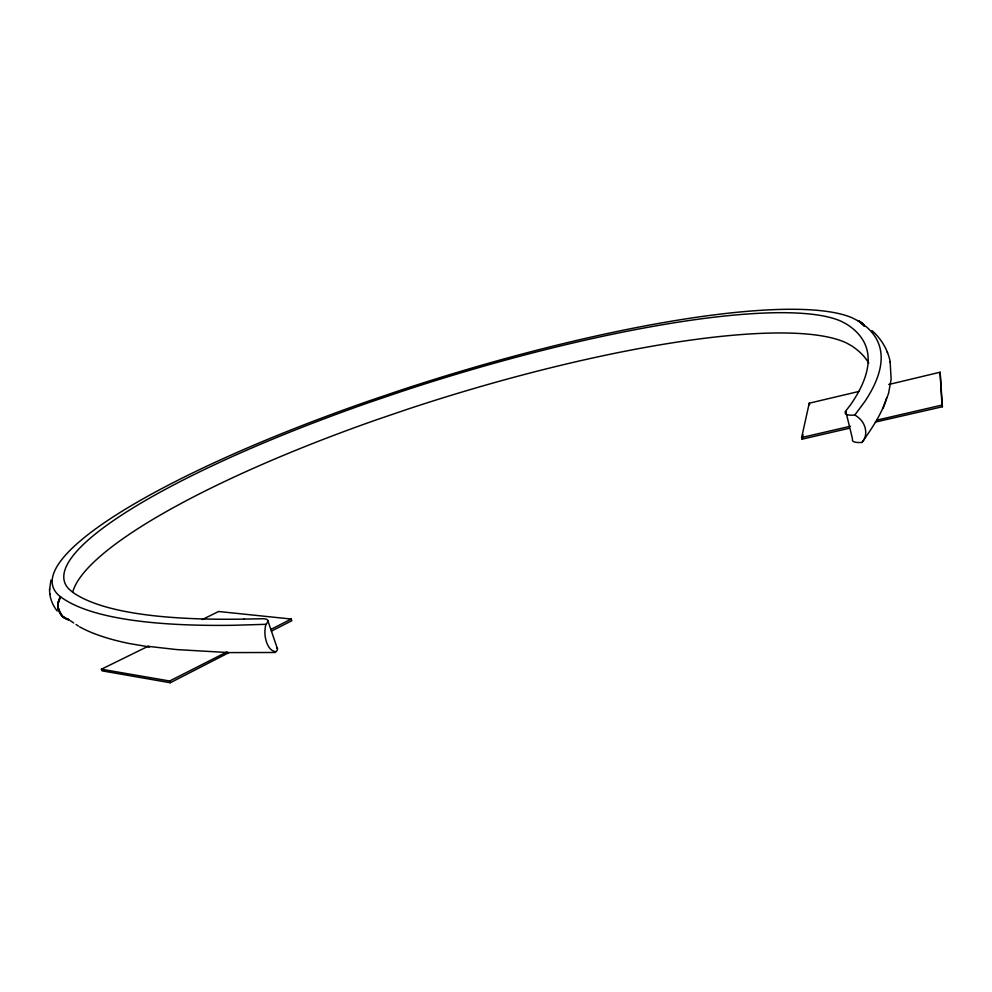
<?xml version="1.0" encoding="UTF-8"?>
<svg xmlns="http://www.w3.org/2000/svg" width="992" height="992" viewBox="0 0 992 992"><rect width="100%" height="100%" fill="white"/><g stroke="black" fill="none" stroke-linecap="round" stroke-linejoin="round"><path stroke-width="1.49" d="M58.429 601.946L60.202 597.258L57.92 604.277L57.995 605.194L58.305 601.846L58.044 606.819L57.883 605.095L57.871 605.914L59.136 611.444L62.918 616.664L69.08 619.901M49.637 589.645L50.914 580.072M58.305 601.846L58.069 603.508L58.206 602.702M244.032 619.107L261.553 618.76A23.262 5.828 -19.4 0 1 266.6 623.522L265.546 625.754A18.997 10.59 82.2 0 0 265.162 628.618C263.835 636.529 267.307 651.496 276.21 651.67A23.176 6.175 -19.6 0 0 276.582 647.516M849.264 428.271L802.082 439.158L803.074 434.67M802.082 439.158L801.635 437.522L809.249 403.198L858.836 391.468M58.912 600.346L59.074 599.49L58.59 601.102M59.148 599.528L60.202 597.258M886.625 397.792C881.69 414.309 871.745 428.47 862.011 442.432L860.386 442.519A22.233 5.444 -14 0 1 852.512 439.369M883.054 408.394L888.596 393.204L891.126 379.279L890.134 361.733M59.855 598.027L59.545 598.808L60.524 596.75A427.254 84.506 -17.3 0 1 369.123 400.892L402.169 389.695A427.267 84.518 -17.3 0 1 852.264 317.862L860.696 322.164L864.429 325.959L859.419 321.371M60.524 596.75L60.648 596.849A854.372 160.332 -15 0 0 233.182 625.295L265.794 624.315M852.438 438.662L845.841 411.531A22.308 5.134 -14.3 0 0 853.17 415.152L854.794 415.053L864.9 401.45A930.707 185.95 -20.2 0 0 866.388 326.864L857.671 320.627M845.296 411.643L850.987 404.166A913.694 182.02 -20.2 0 0 846.3 323.975L841.216 321.296A414.817 81.927 -17.3 0 0 403.36 390.885L371.082 401.81A414.792 81.914 -17.3 0 0 68.56 588.702L72.478 592.112A839.356 157.12 -15 0 0 244.044 619.095M862.011 442.432C868.62 435.19 865.842 423.224 858.427 417.632A17.199 14.347 51 0 0 856.121 415.834L854.794 415.053M228.966 652.6L176.774 649.586L148.031 646.325L101.407 669.216L102.002 670.84L170.264 682.744L228.966 652.6L275.416 652.488M270.804 629.449L291.239 619.033L291.809 620.707L271.386 631.135M101.407 669.216L169.644 681.008L226.994 651.918M202.256 619.554L218.6 611.506L291.239 619.033M888.758 384.499L940.106 372.223L942.4 406.757L875.353 422.084M801.635 437.522L850.293 426.275M876.779 420.162L941.978 405.083L940.106 372.223M148.738 646.821L129.406 643.548A852.041 170.054 -14.8 0 1 79.558 626.808M149.581 646.896L148.031 646.325M66.985 619.219L68.436 619.702L64.778 618.041L68.944 619.802L64.84 618.103L61.653 615.412L58.007 607.538L58.85 610.712M858.799 321.073L860.746 322.202M858.75 321.036L859.543 321.47M59.904 612.944C57.92 609.609 62.967 618.462 65.534 618.512M58.007 607.538L58.206 608.381L57.883 605.095M863.883 325.264L864.367 325.897M58.454 609.224L58.64 609.993L58.206 608.381M70.246 620.67L73.73 622.976M76.062 624.501L78.393 626.039M861.416 322.698L864.305 325.872M860.696 322.164L861.341 322.636M64.046 617.545L63.463 617.111L64.17 617.656M861.292 322.598L861.924 323.107M861.874 323.07L863.933 325.289L862.99 324.148M62.211 615.995L62.856 616.615M61.256 614.928L60.326 613.626L62.335 616.119M871.943 330.547C881.355 338.83 888.088 350.139 890.357 362.526M57.251 611.047C52.204 604.847 49.29 596.911 49.6 588.876M169.644 681.008L170.264 682.744M267.914 620.818L277.462 648.842M887.282 351.999L887.493 352.768M809.249 403.198L809.658 404.724M941.978 405.083L942.4 406.757M57.92 606.732L58.144 607.625M49.873 593.638L49.91 594.419M72.701 592.137A413.676 86.899 -17.3 0 1 376.799 419.69L408.989 408.729A413.701 86.912 -17.3 0 1 846.97 343.22L852.091 346.146A910.036 192.783 -20.4 0 1 868.781 363.146"/></g></svg>
